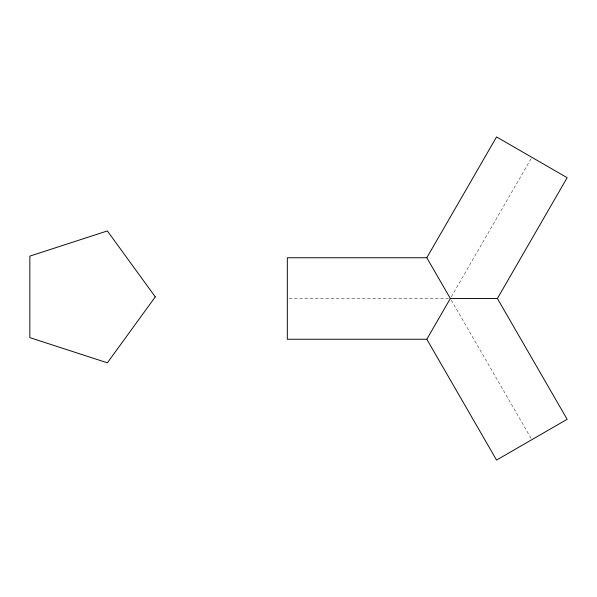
<?xml version="1.0" encoding="UTF-8"?>
<svg xmlns="http://www.w3.org/2000/svg" width="597" height="597" viewBox="0 0 597 597"><rect width="100%" height="100%" fill="white"/><g stroke="black" fill="none" stroke-linecap="round" stroke-linejoin="round"><path stroke-width="0.45" stroke-dasharray="2.98 2.24" d="M451.272 296.888L531.39 158.123M289.187 298.5L448.481 298.5M451.272 300.112L531.39 438.877"/><path stroke-width="0.9" d="M426.81 257.747L496.562 136.937L567.15 177.697L497.405 298.5L567.15 419.303L496.562 460.063L426.81 339.253L287.321 339.253L287.321 257.747L426.81 257.747L450.339 298.5L426.81 339.253M450.339 298.5L497.405 298.5M155.28 296.881L107.37 362.819L29.85 337.633L29.85 256.12L107.37 230.935L155.28 296.881"/></g></svg>
